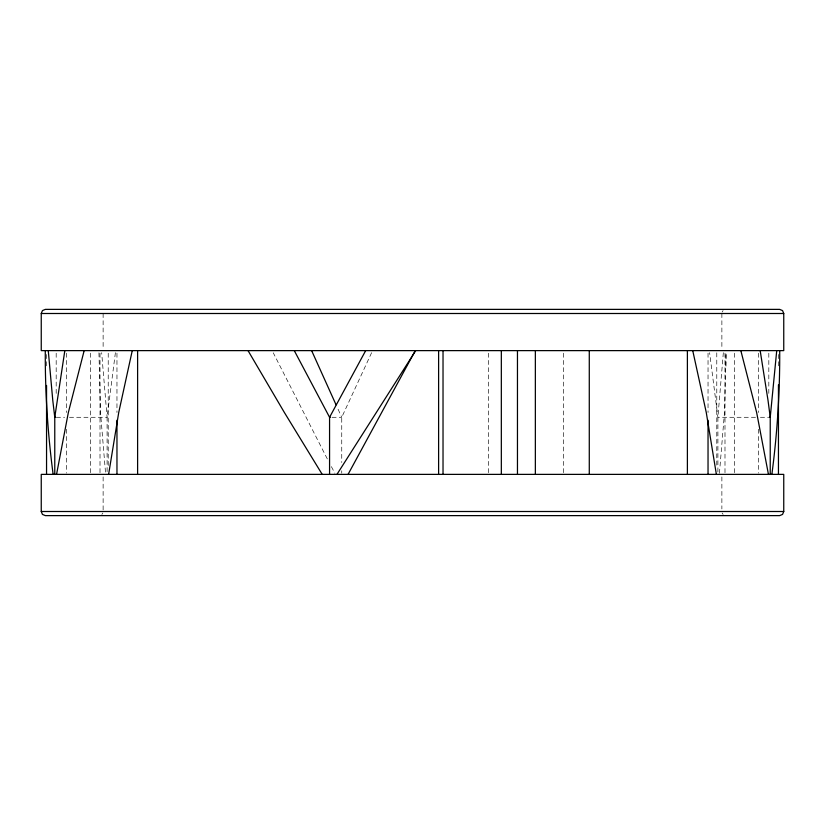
<?xml version="1.0" encoding="UTF-8"?>
<svg xmlns="http://www.w3.org/2000/svg" width="825" height="825" viewBox="0 0 825 825"><rect width="100%" height="100%" fill="white"/><g stroke="black" fill="none" stroke-linecap="round" stroke-linejoin="round"><path stroke-width="0.62" stroke-dasharray="4.12 3.09" d="M98.948 352.832L100.506 412.5L105.569 473.272M719.431 473.272L724.494 412.5L726.052 353.007M726 366.094L726.052 352.832M723.339 352.708L717.905 417.285L717.905 473.189M115.397 352.708L107.095 417.285L107.095 473.189M371.611 352.708L341.746 417.285L341.746 462.485M101.908 514.418L102.826 513.016M722.164 311.984L723.082 310.582M56.399 417.285L64.567 417.285M69.465 417.285L107.095 417.285L101.661 352.708M332.032 417.285L341.746 417.285L336.992 406.869M755.535 417.285L717.905 417.285L709.603 352.708M760.433 417.285L768.601 417.285M722.164 513.016L723.082 514.418M331.382 466.641L334.888 473.272M327.298 458.906L273.271 352.832M778.449 354.492L778.449 366.094M768.817 353.203L768.817 394.453M758.557 353.203L758.557 412.5M758.557 429.258L758.557 473.086M734.374 353.203L734.374 473.086M724.989 353.203L724.989 473.086M721.875 313.5L721.875 349.346M721.875 476.933L721.875 508.942M716.781 352.832L716.781 466.641M708.036 353.203L708.036 412.5M563.516 353.203L563.516 473.086M488.4 353.203L488.4 473.086M341.746 470.807L341.746 473.189M116.964 353.203L116.964 412.5M108.219 353.203L108.219 466.641M103.125 313.5L103.125 349.346M103.125 476.933L103.125 511.5M100.011 353.203L100.011 473.086M90.626 353.203L90.626 473.086M66.443 353.203L66.443 412.5M66.443 429.258L66.443 473.086M56.182 353.203L56.182 394.453M46.551 354.492L46.551 366.094"/><path stroke-width="1.24" d="M45.293 350.625C45.066 391.988 47.726 433.362 53.13 474.375M776.727 350.625L770.23 417.285L770.23 474.375M771.87 474.375C777.274 433.362 779.934 391.988 779.708 350.625M108.622 474.375L118.728 412.5L132.258 350.625M56.554 474.375L68.351 412.5L84.16 350.625M64.824 350.625L54.77 417.285L54.77 474.375M41.25 313.5L42.446 310.582L45.375 309.375L779.625 309.375L782.543 310.582L783.75 313.5L783.75 350.625L41.25 350.625L41.25 313.5L783.75 313.5M783.75 511.5L782.543 514.418L779.625 515.625L45.375 515.625L42.446 514.418L41.25 511.5L41.25 474.375L783.75 474.375L783.75 511.5L41.25 511.5M348.057 474.375L415.284 350.625M365.681 350.625L329.567 417.285L329.567 474.375M336.961 474.375L415.707 350.625M55.584 417.285L54.77 417.285L52.8 400.62L48.273 350.625M330.32 417.285L329.567 417.285L294.278 350.625M769.416 417.285L770.23 417.285L768.054 400.62L760.176 350.625M322.204 474.375L284.377 412.5L248.036 350.625M336.043 404.786L311.633 350.625M740.84 350.625L756.649 412.5L768.446 474.375M692.742 350.625L706.272 412.5L716.378 474.375M778.449 384.873L778.449 474.375M708.036 420.234L708.036 474.375M687.39 350.625L687.39 474.375M589.277 350.625L589.277 474.375M535.353 350.625L535.353 474.375M517.461 350.625L517.461 474.375M501.332 350.625L501.332 474.375M443.025 350.625L443.025 474.375M438.611 350.625L438.611 474.375M137.61 350.625L137.61 474.375M116.964 420.234L116.964 474.375M46.551 385.43L46.551 474.375"/></g></svg>
